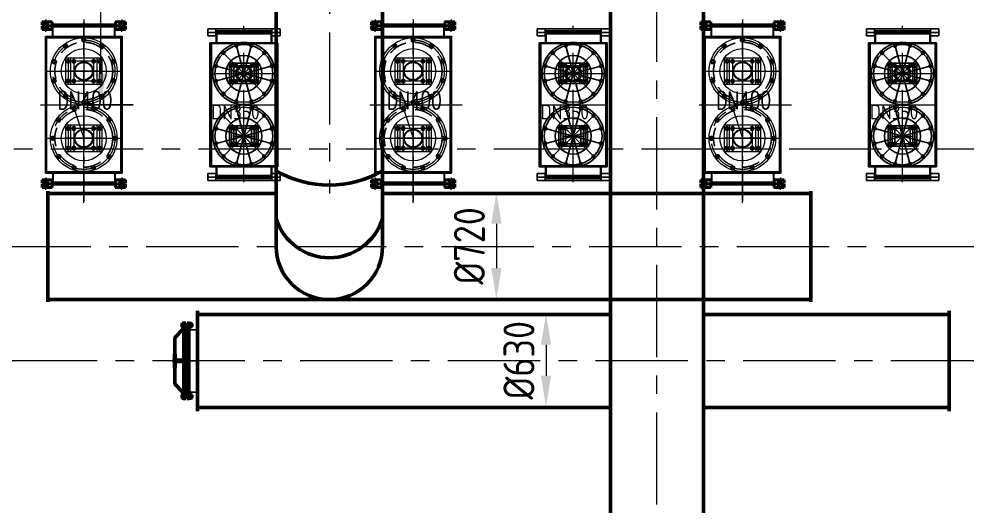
# Model space of a CAD drawing. Header units: millimetres. Extents: x 188205 to 604756, y -401673 to 15123.
# Drawn here: x 353562 to 359982, y -71463 to -68161 of the extents above; entities that cross this region are included whole.
import ezdxf

# ---------------------------------------------------------------- set-up
doc = ezdxf.new("R2010")
doc.units = ezdxf.units.MM
doc.header["$LTSCALE"] = 500
for name, pattern in [('CENTER', [2, 1.25, -0.25, 0.25, -0.25]), ('DASHEDX2', [38.1, 25.4, -12.7]), ('HIDDEN', [0.375, 0.25, -0.125]), ('PHANTOM2', [1.25, 0.625, -0.125, 0.125, -0.125, 0.125, -0.125])]:
    doc.linetypes.add(name, pattern=pattern)
for name, color, linetype, lineweight in [('2D', 4, 'PHANTOM2', 20), ('gas', 2, 'Continuous', 50), ('SHI', 7, 'Continuous', 40), ('WEN', 3, 'Continuous', 20), ('ZHONG', 1, 'CENTER', 20), ('中心线', 1, 'CENTER', 18), ('尺寸', 4, 'Continuous', 18), ('虚线', 3, 'DASHEDX2', 25)]:
    doc.layers.add(name, color=color, linetype=linetype, lineweight=lineweight)
doc.layers.add('air', color=7, linetype='Continuous', lineweight=50, true_color=0x77bec0)
for name, color, linetype in [('dim', 7, 'Continuous'), ('HAN', 9, 'Continuous'), ('HIDDEN', 3, 'HIDDEN'), ('X1', 4, 'Continuous')]:
    doc.layers.add(name, color=color, linetype=linetype)
doc.styles.add('ACC', font='simplex.shx', dxfattribs={"width": 0.75, "bigfont": 'hztxt.shx'})
doc.styles.add('GB', font='gbenor.shx', dxfattribs={"bigfont": 'gbcbig.shx'})
doc.dimstyles.new('ISO-60', dxfattribs={"dimscale": 60, "dimtxt": 3.5, "dimasz": 3.5, "dimexe": 1.8, "dimexo": 1.25, "dimgap": 1.3, "dimtad": 1, "dimrnd": 1, "dimdsep": 46, "dimtxsty": 'GB', "dimcen": 0, "dimclrd": 3, "dimclre": 3, "dimclrt": 256, "dimadec": 0, "dimazin": 0, "dimtfac": 1, "dimtix": 1, "dimtmove": 0, "dimatfit": 3, "dimldrblk": 'DOTSMALL', "dimfxl": 0, "dimlwd": 20, "dimlwe": 20, "dimarcsym": 0})
pattern_1 = [(45, (-4402.3579, -2894.9538), (-0.71178518, 0.71178518), [])]
pattern_2 = [(45, (-4402.3579, -2812.4112), (-0.71178518, 0.71178518), [])]
pattern_3 = [(45, (204.382, -1206.0965), (-3.558926, 3.558926), [])]
pattern_4 = [(45, (204.3822, -1206.0965), (-0.7117852, 0.7117852), [])]

# ---------------------------------------------------------------- blocks, each defined once
blk = doc.blocks.new('gas-master-1')
at = {"layer": 'gas'}
for p, q in [((6145, 663), (6145, -6351)), ((6865, 663), (6865, -6351)), ((4599.5, -6726), (4599.5, -5976)), ((4599.5, -5991), (6145, -5991)), ((6865, -5991), (9764.5, -5991)), ((9764.5, -6726), (9764.5, -5976)), ((4599.5, -6711), (9764.5, -6711))]:
    blk.add_line(p, q, dxfattribs=at)
for centre, radius, start, end in [((6505, -5215), 720, 240, 300), ((6505, -6049.3), 377.7, 197.58795, 342.41205), ((6505, -6351), 360, 180, 0)]:
    blk.add_arc(centre, radius, start, end, dxfattribs=at)
at = {"layer": 'ZHONG'}
for p, q in [((6505, 9100), (6505, -5991)), ((-735.5, -6351), (16495.5, -6351))]:
    blk.add_line(p, q, dxfattribs=at)
blk = doc.blocks.new('防爆膜-DN400')
at = {"layer": 'WEN'}
h = blk.add_hatch(dxfattribs=at)
h.set_pattern_fill('ANSI31', color=256, scale=8.05293, style=0)
h.set_pattern_definition(pattern_1)
h.paths.add_polyline_path([(-75.7, -40.6), (-76.5, -40.6), (-76.5, -135), (-75.7, -135)])
h = blk.add_hatch(dxfattribs=at)
h.set_pattern_fill('ANSI31', color=256, scale=8.05293, style=0)
h.set_pattern_definition(pattern_1)
h.paths.add_polyline_path([(-75.7, -135), (-76.5, -135), (-76.5, -209), (-75.7, -209)])
at = {"layer": 'X1'}
h = blk.add_hatch(dxfattribs=at)
h.set_pattern_fill('ANSI31', color=256, scale=40.26465, style=0)
h.set_pattern_definition(pattern_3)
h.paths.add_polyline_path([(-55.6, 255.5), (-55.6, 256.5), (-55.6, 257.7), (-69.3, 257.7), (-69.3, 250.8), (-55.6, 250.8)])
h.paths.add_polyline_path([(-79, 257.7), (-92.7, 257.7), (-92.7, 250.8), (-79, 250.8)])
h.paths.add_polyline_path([(-79, 231.1), (-79, 232.3), (-92.7, 232.3), (-92.7, 226.7), (-92.7, 214.2), (-76.5, 214.2), (-76.5, 228.7)])
h.paths.add_polyline_path([(-55.6, 232.3), (-69.3, 232.3), (-69.3, 231.3, -0.198912), (-69.4, 231), (-71.7, 228.7), (-71.7, 214.2), (-55.6, 214.2)])
h = blk.add_hatch(dxfattribs=at)
h.set_pattern_fill('ANSI31', color=256, scale=8.05293, angle=90, style=0)
h.set_pattern_definition([(135, (204.3822, -1206.0965), (-0.7117852, -0.7117852), [])])
h.paths.add_polyline_path([(-75.7, 228.7), (-76.5, 228.7), (-76.5, 193.5), (-75.7, 193.5)])
h = blk.add_hatch(dxfattribs=at)
h.set_pattern_fill('ANSI31', color=256, scale=8.05293, angle=90, style=0)
h.set_pattern_definition([(135, (204.3822, -1200.7151), (-0.7117852, -0.7117852), [])])
h.paths.add_polyline_path([(-75.7, 193.4), (-76.5, 193.4), (-76.5, 193), (-76.5, 134.8), (-75.7, 134.8)])
at = {"layer": 'X1', "ltscale": 0.5}
h = blk.add_hatch(dxfattribs=at)
h.set_pattern_fill('ANSI37', color=256, scale=16.10586, style=0)
h.set_pattern_definition([(45, (204.3822, -1206.0965), (-1.4235704, 1.4235704), []), (135, (204.3822, -1206.0965), (-1.4235704, -1.4235704), [])])
h.paths.add_polyline_path([(-71.7, 228.7), (-75.7, 228.7), (-75.7, 214.2), (-71.7, 214.2)])
at = {"layer": 'X1'}
h = blk.add_hatch(dxfattribs=at)
h.set_pattern_fill('ANSI31', color=256, scale=8.05293, style=0)
h.set_pattern_definition([(315, (-4402.3579, 2894.9538), (-0.71178518, -0.71178518), [])])
h.paths.add_polyline_path([(-75.7, 40.6), (-76.5, 40.6), (-76.5, 135), (-75.7, 135)])
h = blk.add_hatch(dxfattribs=at)
h.set_pattern_fill('ANSI31', color=256, scale=24.15879, style=0)
h.set_pattern_definition([(45, (-2178.5933, -2894.9538), (-2.1353555, 2.1353555), [])])
h.paths.add_polyline_path([(-152.2, 44.9), (-157.1, 47.9), (-157.1, 20.8), (-152.2, 18.4)])
h.paths.add_polyline_path([(-147.4, 41.8), (-152.2, 44.9), (-152.2, 18.4), (-147.4, 16)])
h.paths.add_polyline_path([(-152.2, 18.4), (-157.1, 20.8), (-157.1, 6.4), (-152.2, 6.4)])
h.paths.add_polyline_path([(-147.4, 16), (-152.2, 18.4), (-152.2, 6.4), (-147.4, 6.4)])
h.paths.add_polyline_path([(-147.4, 48.3), (-152.2, 48.3), (-152.2, 44.9), (-147.4, 41.8)])
h.paths.add_polyline_path([(-152.2, 48.3), (-157.1, 48.3), (-157.1, 47.9), (-152.2, 44.9)])
h.paths.add_polyline_path([(-152.2, -6.4), (-157.1, -6.4), (-157.1, -48.3), (-152.2, -48.3)])
h.paths.add_polyline_path([(-147.4, -6.4), (-152.2, -6.4), (-152.2, -48.3), (-147.4, -48.3)])
h = blk.add_hatch(dxfattribs=at)
h.set_pattern_fill('ANSI31', color=256, scale=8.05293, style=0)
h.set_pattern_definition(pattern_4)
h.paths.add_polyline_path([(-75.7, 40.4), (-76.5, 40.4), (-76.5, 0), (-75.7, 0)])
h = blk.add_hatch(dxfattribs=at)
h.set_pattern_fill('ANSI31', color=256, scale=8.05293, style=0)
h.set_pattern_definition(pattern_4)
h.paths.add_polyline_path([(-75.7, 0), (-76.5, 0), (-76.5, -40.6), (-75.7, -40.6)])
at = {"layer": 'X1', "ltscale": 0.5}
h = blk.add_hatch(dxfattribs=at)
h.set_pattern_fill('ANSI31', color=256, scale=8.05293, style=0)
h.set_pattern_definition(pattern_2)
h.paths.add_polyline_path([(-75.7, -126.5), (-76.5, -126.5), (-76.5, -187.8), (-75.7, -187.8)])
at = {"layer": 'X1'}
h = blk.add_hatch(dxfattribs=at)
h.set_pattern_fill('ANSI31', color=256, scale=8.05293, style=0)
h.set_pattern_definition(pattern_2)
h.paths.add_polyline_path([(-75.7, -187.6), (-76.5, -187.6), (-76.5, -229.5), (-75.7, -229.5)])
at = {"layer": 'X1', "ltscale": 0.5}
h = blk.add_hatch(dxfattribs=at)
h.set_pattern_fill('ANSI31', color=256, scale=40.26465, style=0)
h.set_pattern_definition(pattern_3)
h.paths.add_polyline_path([(-92.7, -232.3), (-79, -232.3), (-79, -231.1), (-76.5, -228.7), (-76.5, -214.2), (-92.7, -214.2)])
h.paths.add_polyline_path([(-92.7, -250.8), (-92.7, -256.5), (-92.7, -257.7), (-79, -257.7), (-79, -250.8)])
h = blk.add_hatch(dxfattribs=at)
h.set_pattern_fill('ANSI31', color=256, scale=40.26465, style=0)
h.set_pattern_definition(pattern_3)
h.paths.add_polyline_path([(-71.7, -228.7), (-69.4, -231, -0.198912), (-69.3, -231.3), (-69.3, -232.3), (-55.6, -232.3), (-55.6, -226.7), (-55.6, -214.2), (-71.7, -214.2)])
h.paths.add_polyline_path([(-55.6, -257.7), (-55.6, -250.8), (-69.3, -250.8), (-69.3, -257.7)])
at = {"layer": '2D'}
for p, q in [((-61.2, 0), (-61.2, 214.2)), ((-61.2, 213), (0, 213)), ((-61.2, 209.8), (0, 209.8)), ((-61.2, 0), (-61.2, -214.2)), ((-61.2, -209.8), (0, -209.8)), ((-61.2, -213), (0, -213))]:
    blk.add_line(p, q, dxfattribs=at)
at = {"layer": 'HAN'}
for p, q in [((-91, 248.5), (-55.6, 248.5)), ((-91, 234.7), (-55.6, 234.7)), ((-38.1, 248.5), (-34.7, 248.5)), ((-38.1, 234.7), (-34.7, 234.7)), ((-91, -234.7), (-55.6, -234.7)), ((-91, -248.5), (-55.6, -248.5)), ((-38.1, -234.7), (-34.7, -234.7)), ((-38.1, -248.5), (-34.7, -248.5))]:
    blk.add_line(p, q, dxfattribs=at)
at = {"layer": 'HAN', "linetype": 'Continuous'}
for p, q in [((-160.5, 5.8), (-143.5, 5.8)), ((-97, 5.8), (-106.4, 5.8)), ((-81.9, 5.8), (-80.6, 5.8)), ((-160.5, -5.8), (-143.5, -5.8)), ((-97, -5.8), (-106.4, -5.8)), ((-81.9, -5.8), (-80.6, -5.8))]:
    blk.add_line(p, q, dxfattribs=at)
at = {"layer": 'SHI'}
for p, q in [((-92.7, 257.7), (-92.7, 9.9)), ((-79, 257.7), (-92.7, 257.7)), ((-79, 257.7), (-92.7, 257.7)), ((-92.7, 257.7), (-92.7, 198.7)), ((-79, 249.6), (-79, 257.7)), ((-69.3, 249.6), (-69.3, 257.7)), ((-69.3, 257.7), (-55.6, 257.7)), ((-55.6, 257.7), (-55.6, 0)), ((-97.5, 216.2), (-154.7, 158.2)), ((-92.7, 214.2), (-149.8, 156.2)), ((-105.1, 252), (-103.1, 255.5)), ((-105.1, 252), (-105.1, 231.1)), ((-105.1, 231.1), (-103.1, 227.6)), ((-103.1, 255.5), (-95.1, 255.5)), ((-103.1, 248.6), (-95.1, 248.6)), ((-103.1, 234.6), (-95.1, 234.6)), ((-103.1, 227.6), (-95.1, 227.6)), ((-97.5, 227.6), (-97.5, 216.2)), ((-97.5, 216.2), (-92.7, 214.2)), ((-95.1, 256.5), (-92.7, 256.5)), ((-95.1, 226.7), (-95.1, 256.5)), ((-95.1, 255.5), (-95.1, 227.6)), ((-95.1, 226.7), (-92.7, 226.7)), ((-92.7, 226.7), (-92.7, 256.5)), ((-92.7, 250.8), (-79, 250.8)), ((-92.7, 249.6), (-55.6, 249.6)), ((-92.7, 233.5), (-55.6, 233.5)), ((-92.7, 232.3), (-55.6, 232.3)), ((-91, 249.6), (-91, 233.5)), ((-80.6, 214.2), (-80.6, 0)), ((-79, 231.1), (-79, 233.5)), ((-79, 231.1), (-76.5, 228.7)), ((-79, 231.1), (-76.5, 228.7)), ((-77.4, 214.2), (-77.4, 0)), ((-77.4, 187.7), (-77.4, 208.6)), ((-76.5, 228.7), (-76.5, 0)), ((-76.5, 228.7), (-76.5, 187.6)), ((-76.5, 228.7), (-76.5, 187.6)), ((-76.5, 208.6), (-76.5, 0)), ((-75.7, 228.7), (-75.7, 0)), ((-74.9, 194.5), (-70.9, 198.5)), ((-74.9, 194.5), (-74.9, 0)), ((-69.4, 231), (-71.7, 228.7)), ((-71.7, 228.7), (-71.7, 197.7)), ((-71.7, 214.2), (-55.6, 214.2)), ((-71.7, 193.1), (-67.7, 197.2)), ((-71.7, 193.1), (-71.7, 0)), ((-70.9, 214.2), (-70.9, 198.5)), ((-69.3, 250.8), (-55.6, 250.8)), ((-69.3, 231.3), (-69.3, 233.5)), ((-67.7, 214.2), (-67.7, 197.2)), ((-55.6, 256.5), (-53.2, 256.5)), ((-55.6, 226.7), (-55.6, 256.5)), ((-55.6, 255.5), (-55.6, 227.6)), ((-55.6, 226.7), (-53.2, 226.7)), ((-53.2, 226.7), (-53.2, 256.5)), ((-53.2, 252), (-51.2, 255.5)), ((-53.2, 252), (-53.2, 231.1)), ((-53.2, 231.1), (-51.2, 227.6)), ((-51.2, 255.5), (-40.1, 255.5)), ((-51.2, 248.6), (-40.1, 248.6)), ((-51.2, 234.6), (-40.1, 234.6)), ((-51.2, 227.6), (-40.1, 227.6)), ((-38.1, 252), (-40.1, 255.5)), ((-38.1, 231.1), (-40.1, 227.6)), ((-38.1, 252), (-38.1, 231.1)), ((-38.1, 249.6), (-35.8, 249.6)), ((-38.1, 233.5), (-35.8, 233.5)), ((-34.7, 248.5), (-35.8, 249.6)), ((-35.8, 249.6), (-35.8, 233.5)), ((-35.8, 233.5), (-34.7, 234.7)), ((-34.7, 248.5), (-34.7, 234.7)), ((-154.7, 48.3), (-154.7, 158.2)), ((-154.7, 158.2), (-149.8, 156.2)), ((-149.8, 48.3), (-149.8, 156.2)), ((-160.5, 5.8), (-159.8, 6.4)), ((-160.5, -5.8), (-160.5, 5.8)), ((-159.8, 6.4), (-97, 6.4)), ((-159.8, 6.4), (-159.8, -6.4)), ((-157.1, 6.4), (-157.1, 48.3)), ((-157.1, 48.3), (-147.4, 48.3)), ((-147.4, 6.4), (-147.4, 48.3)), ((-143.5, 6.4), (-143.5, -6.4)), ((-106.4, 6.4), (-106.4, -6.4)), ((-97, -9.9), (-97, 9.9)), ((-90.5, 9.9), (-97, 9.9)), ((-90.5, 6.1), (-97, 6.1)), ((-89.4, 8), (-90.5, 9.9)), ((-89.4, -9.9), (-89.4, 9.9)), ((-82.9, 9.9), (-89.4, 9.9)), ((-89.4, -8), (-89.4, 8)), ((-82.9, 6.1), (-89.4, 6.1)), ((-81.9, 8), (-82.9, 9.9)), ((-81.9, -8), (-81.9, 8)), ((-81.9, 6.4), (-81.2, 6.4)), ((-81.2, 6.4), (-81.2, -6.4)), ((-80.6, 5.8), (-81.2, 6.4)), ((-80.6, -5.8), (-80.6, 5.8)), ((-159.8, -6.4), (-160.5, -5.8)), ((-159.8, -6.4), (-97, -6.4)), ((-157.1, -6.4), (-157.1, -48.3)), ((-157.1, -48.3), (-147.4, -48.3)), ((-154.7, -48.3), (-154.7, -158.2)), ((-149.8, -48.3), (-149.8, -156.2)), ((-147.4, -6.4), (-147.4, -48.3)), ((-90.5, -6.1), (-97, -6.1)), ((-90.5, -9.9), (-97, -9.9)), ((-92.7, -257.7), (-92.7, -9.9)), ((-89.4, -8), (-90.5, -9.9)), ((-82.9, -6.1), (-89.4, -6.1)), ((-82.9, -9.9), (-89.4, -9.9)), ((-81.9, -8), (-82.9, -9.9)), ((-81.9, -6.4), (-81.2, -6.4)), ((-81.2, -6.4), (-80.6, -5.8)), ((-80.6, -214.2), (-80.6, 0)), ((-77.4, -214.2), (-77.4, 0)), ((-76.5, -208.6), (-76.5, 0)), ((-76.5, -228.7), (-76.5, 0)), ((-75.7, -228.7), (-75.7, 0)), ((-74.9, -194.5), (-74.9, 0)), ((-71.7, -193.1), (-71.7, 0)), ((-55.6, -257.7), (-55.6, 0)), ((-154.7, -158.2), (-149.8, -156.2)), ((-97.5, -216.2), (-154.7, -158.2)), ((-92.7, -214.2), (-149.8, -156.2)), ((-92.7, -257.7), (-92.7, -192)), ((-105.1, -231.1), (-103.1, -227.6)), ((-105.1, -252), (-105.1, -231.1)), ((-105.1, -252), (-103.1, -255.5)), ((-103.1, -227.6), (-95.1, -227.6)), ((-103.1, -234.6), (-95.1, -234.6)), ((-103.1, -248.6), (-95.1, -248.6)), ((-103.1, -255.5), (-95.1, -255.5)), ((-97.5, -216.2), (-92.7, -214.2)), ((-97.5, -227.6), (-97.5, -216.2)), ((-95.1, -226.7), (-92.7, -226.7)), ((-95.1, -226.7), (-95.1, -256.5)), ((-95.1, -255.5), (-95.1, -227.6)), ((-95.1, -256.5), (-92.7, -256.5)), ((-92.7, -226.7), (-92.7, -256.5)), ((-92.7, -232.3), (-55.6, -232.3)), ((-92.7, -233.5), (-55.6, -233.5)), ((-92.7, -249.6), (-55.6, -249.6)), ((-92.7, -250.8), (-79, -250.8)), ((-91, -249.6), (-91, -233.5)), ((-79, -231.1), (-76.5, -228.7)), ((-79, -231.1), (-76.5, -228.7)), ((-79, -231.1), (-79, -233.5)), ((-79, -249.6), (-79, -257.7)), ((-74.9, -194.5), (-70.9, -198.5)), ((-71.7, -193.1), (-67.7, -197.2)), ((-71.7, -228.7), (-71.7, -197.7)), ((-71.7, -214.2), (-55.6, -214.2)), ((-69.4, -231), (-71.7, -228.7)), ((-70.9, -214.2), (-70.9, -198.5)), ((-69.3, -231.3), (-69.3, -233.5)), ((-69.3, -249.6), (-69.3, -257.7)), ((-69.3, -250.8), (-55.6, -250.8)), ((-67.7, -214.2), (-67.7, -197.2)), ((-55.6, -226.7), (-53.2, -226.7)), ((-55.6, -226.7), (-55.6, -256.5)), ((-55.6, -255.5), (-55.6, -227.6)), ((-55.6, -256.5), (-53.2, -256.5)), ((-53.2, -226.7), (-53.2, -256.5)), ((-53.2, -231.1), (-51.2, -227.6)), ((-53.2, -252), (-53.2, -231.1)), ((-53.2, -252), (-51.2, -255.5)), ((-51.2, -227.6), (-40.1, -227.6)), ((-51.2, -234.6), (-40.1, -234.6)), ((-51.2, -248.6), (-40.1, -248.6)), ((-51.2, -255.5), (-40.1, -255.5)), ((-38.1, -231.1), (-40.1, -227.6)), ((-38.1, -252), (-40.1, -255.5)), ((-38.1, -252), (-38.1, -231.1)), ((-38.1, -233.5), (-35.8, -233.5)), ((-38.1, -249.6), (-35.8, -249.6)), ((-35.8, -233.5), (-34.7, -234.7)), ((-35.8, -249.6), (-35.8, -233.5)), ((-34.7, -248.5), (-35.8, -249.6)), ((-34.7, -248.5), (-34.7, -234.7)), ((-79, -257.7), (-92.7, -257.7)), ((-79, -257.7), (-92.7, -257.7)), ((-69.3, -257.7), (-55.6, -257.7))]:
    blk.add_line(p, q, dxfattribs=at)
at = {"layer": 'SHI', "ltscale": 0.5}
for p, q in [((-92.7, 214.2), (-76.5, 214.2)), ((-76.5, 228.7), (-71.7, 228.7)), ((-76.5, 214.6), (-76.5, 214.6)), ((-75.7, 214.2), (-71.7, 214.2)), ((-92.7, -214.2), (-76.5, -214.2)), ((-76.5, -228.7), (-71.7, -228.7)), ((-75.7, -214.2), (-71.7, -214.2))]:
    blk.add_line(p, q, dxfattribs=at)
at = {"layer": 'SHI'}
for centre, radius, start, end in [((-99.6, 252.9), 5.6, 188.93925, 231.06075), ((-92, 241.6), 13.1, 147.79577, 212.20423), ((-99.6, 230.3), 5.6, 128.93925, 171.06075), ((-69.7, 231.3), 0.403, 315, 0), ((-47.7, 252.9), 5.6, 188.93925, 231.06075), ((-40.1, 241.6), 13.1, 147.79577, 212.20423), ((-47.7, 230.3), 5.6, 128.93925, 171.06075), ((-43.7, 252.9), 5.6, 308.93925, 351.06075), ((-51.2, 241.6), 13.1, 327.79577, 32.20423), ((-43.7, 230.3), 5.6, 8.93925, 51.06075), ((-92.8, 8.7), 3.39, 311.55011, 348.44989), ((-107.5, 0), 18.1, 340.14688, 19.85312), ((-85.2, 8.7), 3.39, 311.55011, 348.44989), ((-99.9, 0), 18.1, 340.14688, 19.85312), ((-92.8, -8.7), 3.39, 11.55011, 48.44989), ((-85.2, -8.7), 3.39, 11.55011, 48.44989), ((-99.6, -230.3), 5.6, 188.93925, 231.06075), ((-92, -241.6), 13.1, 147.79577, 212.20423), ((-99.6, -252.9), 5.6, 128.93925, 171.06075), ((-69.7, -231.3), 0.403, 0, 45), ((-47.7, -230.3), 5.6, 188.93925, 231.06075), ((-40.1, -241.6), 13.1, 147.79577, 212.20423), ((-47.7, -252.9), 5.6, 128.93925, 171.06075), ((-43.7, -230.3), 5.6, 308.93925, 351.06075), ((-51.2, -241.6), 13.1, 327.79577, 32.20423), ((-43.7, -252.9), 5.6, 8.93925, 51.06075)]:
    blk.add_arc(centre, radius, start, end, dxfattribs=at)
at = {"layer": 'WEN', "ltscale": 0.5}
for points in [[(-83.2, 214.2), (-80.6, 210.9), (-80.6, 214.2)], [(-67.7, 209.8), (-64.4, 214.2), (-67.7, 214.2)], [(-83.2, -214.2), (-80.6, -210.9), (-80.6, -214.2)], [(-67.7, -209.8), (-64.4, -214.2), (-67.7, -214.2)], [(-67.7, -209.8), (-64.4, -214.2), (-67.7, -214.2)]]:
    blk.add_solid(points, dxfattribs=at)
at = {"layer": 'ZHONG'}
for p, q in [((-95.1, 215.2), (-152.2, 157.2)), ((-27.3, 241.6), (-108.7, 241.6)), ((-95.1, 225.2), (-95.1, 215.2)), ((-152.2, 0), (-152.2, 157.2)), ((-164.8, 0), (0, 0)), ((-152.2, 0), (-152.2, -157.2)), ((-95.1, -215.2), (-152.2, -157.2)), ((-27.3, -241.6), (-108.7, -241.6)), ((-95.1, -225.2), (-95.1, -215.2))]:
    blk.add_line(p, q, dxfattribs=at)
blk = doc.blocks.new('air-master-1')
at = {"layer": 'air'}
for p, q in [((-24528, 410), (-24528, 15911)), ((-23898, 410), (-23898, 15911)), ((-27325, 1634), (-27325, 2314)), ((-22235, 1634), (-22235, 2314)), ((-27325, 2289), (-24528, 2289)), ((-23898, 2289), (-22235, 2289)), ((-27325, 1659), (-24528, 1659)), ((-23898, 1659), (-22235, 1659))]:
    blk.add_line(p, q, dxfattribs=at)
at = {"layer": 'ZHONG'}
for p, q in [((-24213, 0), (-24213, 16226)), ((-15003.4, 1974), (-31833.5, 1974))]:
    blk.add_line(p, q, dxfattribs=at)
at = {"xscale": -1, "rotation": 180}
blk.add_blockref('防爆膜-DN400', (-27325, 1974), dxfattribs=at)
blk = doc.blocks.new('*D84')
at = {"layer": 'Defpoints', "color": 0}
for p in [(354116.3, -63352.7), (354125.3, -63352.7), (354409.6, -68742.7)]:
    blk.add_point(p, dxfattribs=at)
at = {"layer": 'WEN', "color": 3, "lineweight": 20}
for p, q in [((354050.3, -63352.7), (354008.3, -63352.7)), ((354116.3, -68532.7), (354116.3, -63562.7)), ((354334.6, -68742.7), (354008.3, -68742.7))]:
    blk.add_line(p, q, dxfattribs=at)
at = {"layer": 'WEN', "color": 3}
for points in [[(354081.3, -63562.7), (354151.3, -63562.7), (354116.3, -63352.7)], [(354081.3, -68532.7), (354151.3, -68532.7), (354116.3, -68742.7)]]:
    blk.add_solid(points, dxfattribs=at)
at = {"layer": 'WEN', "insert": (353933.3, -66047.7), "char_height": 210, "attachment_point": 5, "rotation": 90, "style": 'GB'}
blk.add_mtext('5390', dxfattribs=at)
blk = doc.blocks.new('_DotSmall')
at = {"color": 0, "linetype": 'ByBlock', "const_width": 0.5}
blk.add_lwpolyline([(-0.0625, 0, 1), (0.0625, 0, 1)], format="xyb", close=True, dxfattribs=at)
blk = doc.blocks.new('*D386')
at = {"layer": 'Defpoints', "color": 0}
for p in [(356830, -69339.5), (356795.1, -70059.5), (356829.7, -70059.5)]:
    blk.add_point(p, dxfattribs=at)
at = {"layer": 'WEN', "color": 3, "lineweight": 20}
for p, q in [((356755, -69339.4), (356687.3, -69339.4)), ((356795.3, -69549.5), (356795.1, -69849.5)), ((356754.7, -70059.4), (356687.1, -70059.4))]:
    blk.add_line(p, q, dxfattribs=at)
at = {"layer": 'WEN', "color": 3}
for points in [[(356760.3, -69549.4), (356830.3, -69549.5), (356795.3, -69339.5)], [(356760.1, -69849.4), (356830.1, -69849.5), (356795.1, -70059.5)]]:
    blk.add_solid(points, dxfattribs=at)
at = {"layer": 'WEN', "insert": (356612.2, -69699.4), "char_height": 210, "attachment_point": 5, "rotation": 89.97857, "style": 'GB'}
blk.add_mtext('%%c720', dxfattribs=at)
blk = doc.blocks.new('*D387')
at = {"layer": 'Defpoints', "color": 0}
for p in [(357147.3, -70159.6), (357131, -70789.6), (357147.1, -70789.6)]:
    blk.add_point(p, dxfattribs=at)
at = {"layer": 'WEN', "color": 3, "lineweight": 20}
for p, q in [((357072.3, -70159.6), (357023.3, -70159.5)), ((357131.2, -70369.6), (357131.1, -70579.6)), ((357072.1, -70789.6), (357023, -70789.5))]:
    blk.add_line(p, q, dxfattribs=at)
at = {"layer": 'WEN', "color": 3}
for points in [[(357096.2, -70369.6), (357166.2, -70369.6), (357131.3, -70159.6)], [(357096.1, -70579.6), (357166.1, -70579.6), (357131, -70789.6)]]:
    blk.add_solid(points, dxfattribs=at)
at = {"layer": 'WEN', "insert": (356948.2, -70474.5), "char_height": 210, "attachment_point": 5, "rotation": 89.97857, "style": 'GB'}
blk.add_mtext('%%c630', dxfattribs=at)
blk = doc.blocks.new('wf-3tf-dn350-c')
for p, q in [((-188.5, 514), (-245, 514)), ((-245, 514), (-245, 490)), ((-190, 490), (-190, 514)), ((-190, 514), (245, 514)), ((190, 490), (190, 514)), ((245, 514), (245, 490)), ((0, 490), (-245, 490)), ((-245, 466), (-245, 490)), ((0, 490), (-245, 490)), ((-188.5, 466), (-245, 466)), ((-190, 490), (-190, 466)), ((-188.5, 500), (0, 500)), ((0, 500), (-188.5, 500)), ((-188.5, 415), (-188.5, 480)), ((-188.5, 480), (0, 480)), ((0, 480), (-188.5, 480)), ((-184, 415), (-184, 480)), ((188.5, 500), (0, 500)), ((0, 500), (188.5, 500)), ((0, 490), (245, 490)), ((0, 490), (245, 490)), ((188.5, 480), (0, 480)), ((0, 480), (188.5, 480)), ((184, 415), (184, 480)), ((188.5, 415), (188.5, 480)), ((188.5, 466), (245, 466)), ((190, 490), (190, 466)), ((245, 466), (245, 490)), ((-230, -420), (-230, 420)), ((-230, 420), (230, 420)), ((-230, -420), (-230, 420)), ((-220, -420), (-220, 420)), ((-220, -420), (-220, 420)), ((-220, 415), (220, 415)), ((0, 415), (-188.5, 415)), ((-39.2, 405.6), (-62, 396.1)), ((-55.3, 412.3), (-45.9, 389.4)), ((0, 212), (-54.5, 415.3)), ((0, 212), (54.5, 415.3)), ((0, 415), (188.5, 415)), ((62.9, 399.2), (38.3, 402.5)), ((52.2, 413.1), (49, 388.6)), ((220, 420), (220, -420)), ((220, 420), (220, -420)), ((230, 420), (230, -420)), ((230, 420), (230, -420)), ((230, -90.5), (230, 389.5)), ((230, 31.7), (230, 389.5)), ((0, 212), (-148.8, 360.8)), ((-148.1, 357.8), (-128.4, 342.7)), ((-130.7, 360.1), (-145.8, 340.4)), ((0, 212), (148.8, 360.8)), ((148.1, 342.7), (128.4, 357.8)), ((145.8, 360.1), (130.7, 340.4)), ((230, 320), (230, 330)), ((0, 212), (-203.3, 266.5)), ((-201.1, 264.2), (-176.6, 261)), ((-187.2, 274.9), (-190.5, 250.3)), ((-98, 143), (-98, 281)), ((-98, 281), (98, 281)), ((-98, 264), (98, 264)), ((-84, 143), (-84, 281)), ((-69, 143), (-69, 281)), ((0, 212), (203.3, 266.5)), ((69, 143), (69, 281)), ((84, 143), (84, 281)), ((98, 143), (98, 281)), ((200.3, 267.3), (177.4, 257.9)), ((193.6, 251.2), (184.1, 274)), ((0, 212), (-203.3, 157.5)), ((0, 212), (-148.8, 63.2)), ((0, 212), (-54.5, 8.7)), ((0, 212), (54.5, 8.7)), ((0, 212), (148.8, 63.2)), ((0, 212), (203.3, 157.5)), ((-200.3, 156.7), (-177.4, 166.1)), ((-193.6, 172.8), (-184.1, 150)), ((-98, 160), (98, 160)), ((-98, 143), (98, 143)), ((201.1, 159.8), (176.6, 163)), ((187.2, 149.1), (190.5, 173.7)), ((-148.1, 81.3), (-128.4, 66.2)), ((-145.8, 63.9), (-130.7, 83.6)), ((148.1, 66.2), (128.4, 81.3)), ((130.7, 63.9), (145.8, 83.6)), ((-62.9, 24.8), (-38.3, 21.5)), ((-52.2, 10.9), (-49, 35.4)), ((39.2, 18.4), (62, 27.9)), ((55.3, 11.7), (45.9, 34.6)), ((230, 32), (220, 32)), ((220, 32), (220, 0)), ((220, 13.5), (230, 13.5)), ((220, 12), (230, 12)), ((230, 0), (230, 63.5)), ((230, 25), (230, 32)), ((230, 25), (230, 0)), ((230, -25), (230, 0)), ((0, -212), (-148.8, -63.2)), ((-130.7, -63.9), (-145.8, -83.6)), ((-39.2, -18.4), (-62, -27.9)), ((-55.3, -11.7), (-45.9, -34.6)), ((0, -212), (-54.5, -8.7)), ((0, -212), (54.5, -8.7)), ((0, -212), (148.8, -63.2)), ((62.9, -24.8), (38.3, -21.5)), ((52.2, -10.9), (49, -35.4)), ((145.8, -63.9), (130.7, -83.6)), ((220, -12), (230, -12)), ((220, -13.5), (230, -13.5)), ((220, -32), (220, -25)), ((230, -32), (220, -32)), ((230, 0), (230, -188.5)), ((230, 0), (230, -188.5)), ((230, -25), (230, -32)), ((230, -389.3), (230, -34.3)), ((230, -389.3), (230, -34.3)), ((-148.1, -66.2), (-128.4, -81.3)), ((148.1, -81.3), (128.4, -66.2)), ((0, -212), (-203.3, -157.5)), ((-201.1, -159.8), (-176.6, -163)), ((-187.2, -149.1), (-190.5, -173.7)), ((-98, -281), (-98, -143)), ((-98, -143), (98, -143)), ((-98, -160), (98, -160)), ((-84, -281), (-84, -143)), ((-69, -281), (-69, -143)), ((-52, -281), (-52, -143)), ((0, -212), (203.3, -157.5)), ((52, -281), (52, -143)), ((69, -281), (69, -143)), ((84, -281), (84, -143)), ((98, -281), (98, -143)), ((200.3, -156.7), (177.4, -166.1)), ((193.6, -172.8), (184.1, -150)), ((0, -212), (-203.3, -266.5)), ((-193.6, -251.2), (-184.1, -274)), ((0, -212), (-148.8, -360.8)), ((0, -212), (-54.5, -415.3)), ((0, -212), (54.5, -415.3)), ((0, -212), (148.8, -360.8)), ((0, -212), (203.3, -266.5)), ((187.2, -274.9), (190.5, -250.3)), ((-200.3, -267.3), (-177.4, -257.9)), ((-98, -264), (98, -264)), ((-98, -281), (98, -281)), ((201.1, -264.2), (176.6, -261)), ((230, -330), (230, -320)), ((230, -330), (230, -320)), ((-148.1, -342.7), (-128.4, -357.8)), ((-145.8, -360.1), (-130.7, -340.4)), ((148.1, -357.8), (128.4, -342.7)), ((130.7, -360.1), (145.8, -340.4)), ((-230, -420), (230, -420)), ((-220, -415), (220, -415)), ((0, -415), (-188.5, -415)), ((-188.5, -415), (-188.5, -480)), ((-184, -415), (-184, -480)), ((-62.9, -399.2), (-38.3, -402.5)), ((-52.2, -413.1), (-49, -388.6)), ((0, -415), (188.5, -415)), ((0, -420), (188.5, -420)), ((39.2, -405.6), (62, -396.1)), ((55.3, -412.3), (45.9, -389.4)), ((184, -415), (184, -480)), ((188.5, -415), (188.5, -480)), ((-188.5, -466), (-245, -466)), ((-245, -466), (-245, -490)), ((0, -490), (-245, -490)), ((0, -490), (-245, -490)), ((-245, -514), (-245, -490)), ((-190, -490), (-190, -466)), ((-190, -490), (-190, -514)), ((-188.5, -480), (0, -480)), ((0, -480), (-188.5, -480)), ((-188.5, -500), (0, -500)), ((0, -500), (-188.5, -500)), ((188.5, -480), (0, -480)), ((0, -480), (188.5, -480)), ((0, -490), (245, -490)), ((0, -490), (245, -490)), ((188.5, -500), (0, -500)), ((0, -500), (188.5, -500)), ((188.5, -466), (245, -466)), ((190, -490), (190, -466)), ((190, -490), (190, -514)), ((245, -466), (245, -490)), ((245, -514), (245, -490)), ((-188.5, -514), (-245, -514)), ((-190, -514), (245, -514))]:
    blk.add_line(p, q)
for points in [[(-58.8, 407.2), (-60.2, 396.9), (-52, 390.5), (-42.4, 394.5), (-41, 404.8), (-49.2, 411.1)], [(46.6, 410.4), (40.3, 402.2), (44.3, 392.6), (54.6, 391.2), (60.9, 399.5), (56.9, 409.1)], [(-148.5, 351.6), (-144.6, 342), (-134.3, 340.6), (-127.9, 348.9), (-131.9, 358.5), (-142.2, 359.8)], [(139.6, 360.5), (130, 356.6), (128.6, 346.3), (136.9, 339.9), (146.5, 343.9), (147.8, 354.2)], [(-198.4, 258.6), (-190.2, 252.3), (-180.6, 256.3), (-179.2, 266.6), (-187.5, 272.9), (-197.1, 268.9)], [(-89.3, 273.1), (-94.5, 264), (-89.3, 254.9), (-78.8, 254.9), (-73.5, 264), (-78.8, 273.1)], [(-57.3, 273.1), (-62.5, 264), (-57.3, 254.9), (-46.8, 254.9), (-41.5, 264), (-46.8, 273.1)], [(46.7, 273.1), (41.5, 264), (46.7, 254.9), (57.2, 254.9), (62.5, 264), (57.2, 273.1)], [(78.7, 273.1), (73.5, 264), (78.7, 254.9), (89.2, 254.9), (94.5, 264), (89.2, 273.1)], [(195.2, 270.8), (184.9, 272.2), (178.5, 264), (182.5, 254.4), (192.8, 253), (199.1, 261.2)], [(-195.2, 153.2), (-184.9, 151.8), (-178.5, 160), (-182.5, 169.6), (-192.8, 171), (-199.1, 162.8)], [(-89.3, 169.1), (-94.5, 160), (-89.3, 150.9), (-78.8, 150.9), (-73.5, 160), (-78.8, 169.1)], [(-57.3, 169.1), (-62.5, 160), (-57.3, 150.9), (-46.8, 150.9), (-41.5, 160), (-46.8, 169.1)], [(46.7, 169.1), (41.5, 160), (46.7, 150.9), (57.2, 150.9), (62.5, 160), (57.2, 169.1)], [(78.7, 169.1), (73.5, 160), (78.7, 150.9), (89.2, 150.9), (94.5, 160), (89.2, 169.1)], [(198.4, 165.4), (190.2, 171.7), (180.6, 167.7), (179.2, 157.4), (187.5, 151.1), (197.1, 155.1)], [(-139.6, 63.5), (-130, 67.4), (-128.6, 77.7), (-136.9, 84.1), (-146.5, 80.1), (-147.8, 69.8)], [(148.5, 72.4), (144.6, 82), (134.3, 83.4), (127.9, 75.1), (131.9, 65.5), (142.2, 64.2)], [(-46.6, 13.6), (-40.3, 21.8), (-44.3, 31.4), (-54.6, 32.8), (-60.9, 24.5), (-56.9, 14.9)], [(58.8, 16.8), (60.2, 27.1), (52, 33.5), (42.4, 29.5), (41, 19.2), (49.2, 12.9)], [(-148.5, -72.4), (-144.6, -82), (-134.3, -83.4), (-127.9, -75.1), (-131.9, -65.5), (-142.2, -64.2)], [(-58.8, -16.8), (-60.2, -27.1), (-52, -33.5), (-42.4, -29.5), (-41, -19.2), (-49.2, -12.9)], [(46.6, -13.6), (40.3, -21.8), (44.3, -31.4), (54.6, -32.8), (60.9, -24.5), (56.9, -14.9)], [(139.6, -63.5), (130, -67.4), (128.6, -77.7), (136.9, -84.1), (146.5, -80.1), (147.8, -69.8)], [(-198.4, -165.4), (-190.2, -171.7), (-180.6, -167.7), (-179.2, -157.4), (-187.5, -151.1), (-197.1, -155.1)], [(-89.3, -150.9), (-94.5, -160), (-89.3, -169.1), (-78.8, -169.1), (-73.5, -160), (-78.8, -150.9)], [(-57.3, -150.9), (-62.5, -160), (-57.3, -169.1), (-46.8, -169.1), (-41.5, -160), (-46.8, -150.9)], [(46.7, -150.9), (41.5, -160), (46.7, -169.1), (57.2, -169.1), (62.5, -160), (57.2, -150.9)], [(195.2, -153.2), (184.9, -151.8), (178.5, -160), (182.5, -169.6), (192.8, -171), (199.1, -162.8)], [(-195.2, -270.8), (-184.9, -272.2), (-178.5, -264), (-182.5, -254.4), (-192.8, -253), (-199.1, -261.2)], [(-89.3, -254.9), (-94.5, -264), (-89.3, -273.1), (-78.8, -273.1), (-73.5, -264), (-78.8, -254.9)], [(-57.3, -254.9), (-62.5, -264), (-57.3, -273.1), (-46.8, -273.1), (-41.5, -264), (-46.8, -254.9)], [(46.7, -254.9), (41.5, -264), (46.7, -273.1), (57.2, -273.1), (62.5, -264), (57.2, -254.9)], [(78.7, -254.9), (73.5, -264), (78.7, -273.1), (89.2, -273.1), (94.5, -264), (89.2, -254.9)], [(198.4, -258.6), (190.2, -252.3), (180.6, -256.3), (179.2, -266.6), (187.5, -272.9), (197.1, -268.9)], [(-139.6, -360.5), (-130, -356.6), (-128.6, -346.3), (-136.9, -339.9), (-146.5, -343.9), (-147.8, -354.2)], [(148.5, -351.6), (144.6, -342), (134.3, -340.6), (127.9, -348.9), (131.9, -358.5), (142.2, -359.8)], [(-46.6, -410.4), (-40.3, -402.2), (-44.3, -392.6), (-54.6, -391.2), (-60.9, -399.5), (-56.9, -409.1)], [(58.8, -407.2), (60.2, -396.9), (52, -390.5), (42.4, -394.5), (41, -404.8), (49.2, -411.1)]]:
    blk.add_lwpolyline(points, close=True)
for centre, radius in [((0, 212), 210.5), ((0, 212), 195.5), ((-50.6, 400.8), 9), ((-50.6, 400.8), 6), ((50.6, 400.8), 9), ((50.6, 400.8), 6), ((-138.2, 350.2), 9), ((-138.2, 350.2), 6), ((0, 212), 122.5), ((138.2, 350.2), 9), ((138.2, 350.2), 6), ((-188.8, 262.6), 9), ((-188.8, 262.6), 6), ((-84, 264), 9.09), ((-84, 264), 7), ((-84, 264), 6), ((-52, 264), 9.09), ((-52, 264), 7), ((-52, 264), 6), ((0, 212), 56), ((0, 212), 51.5), ((0, 212), 47), ((52, 264), 9.09), ((52, 264), 7), ((52, 264), 6), ((84, 264), 9.09), ((84, 264), 7), ((84, 264), 6), ((188.8, 262.6), 9), ((188.8, 262.6), 6), ((-188.8, 161.4), 9), ((-188.8, 161.4), 6), ((-84, 160), 9.09), ((-84, 160), 7), ((-84, 160), 6), ((-52, 160), 9.09), ((-52, 160), 7), ((-52, 160), 6), ((52, 160), 9.09), ((52, 160), 7), ((52, 160), 6), ((84, 160), 9.09), ((84, 160), 7), ((84, 160), 6), ((188.8, 161.4), 9), ((188.8, 161.4), 6), ((-138.2, 73.8), 9), ((-138.2, 73.8), 6), ((138.2, 73.8), 9), ((138.2, 73.8), 6), ((-50.6, 23.2), 9), ((-50.6, 23.2), 6), ((50.6, 23.2), 9), ((50.6, 23.2), 6), ((0, -212), 210.5), ((0, -212), 195.5), ((-50.6, -23.2), 9), ((-50.6, -23.2), 6), ((50.6, -23.2), 9), ((50.6, -23.2), 6), ((-138.2, -73.8), 9), ((-138.2, -73.8), 6), ((0, -212), 122.5), ((138.2, -73.8), 9), ((138.2, -73.8), 6), ((-188.8, -161.4), 9), ((-188.8, -161.4), 6), ((-84, -160), 9.09), ((-84, -160), 7), ((-84, -160), 6), ((-52, -160), 9.09), ((-52, -160), 7), ((-52, -160), 6), ((52, -160), 9.09), ((52, -160), 7), ((52, -160), 6), ((84, -160), 9.09), ((84, -160), 7), ((84, -160), 6), ((188.8, -161.4), 9), ((188.8, -161.4), 6), ((-188.8, -262.6), 9), ((-188.8, -262.6), 6), ((-84, -264), 9.09), ((-52, -264), 9.09), ((52, -264), 9.09), ((84, -264), 9.09), ((188.8, -262.6), 9), ((188.8, -262.6), 6), ((-84, -264), 7), ((-84, -264), 6), ((-52, -264), 7), ((-52, -264), 6), ((52, -264), 7), ((52, -264), 6), ((84, -264), 7), ((84, -264), 6), ((-138.2, -350.2), 9), ((-138.2, -350.2), 6), ((138.2, -350.2), 9), ((138.2, -350.2), 6), ((-50.6, -400.8), 9), ((-50.6, -400.8), 6), ((50.6, -400.8), 9), ((50.6, -400.8), 6)]:
    blk.add_circle(centre, radius)
for centre, radius, start, end in [((-50.6, 400.8), 5.25, 105, 13.97419), ((50.6, 400.8), 5.25, 75, 343.97419), ((-138.2, 350.2), 5.25, 135, 43.97419), ((138.2, 350.2), 5.25, 45, 313.97419), ((-188.8, 262.6), 5.25, 165, 73.97419), ((-84, 264), 5, 90, 0), ((-52, 264), 5, 90, 0), ((52, 264), 5, 90, 0), ((84, 264), 5, 90, 0), ((188.8, 262.6), 5.25, 15, 283.97419), ((-188.8, 161.4), 5.25, 195, 103.97419), ((-84, 160), 5, 90, 0), ((-52, 160), 5, 90, 0), ((52, 160), 5, 90, 0), ((84, 160), 5, 90, 0), ((188.8, 161.4), 5.25, 345, 253.97419), ((-138.2, 73.8), 5.25, 225, 133.97419), ((138.2, 73.8), 5.25, 315, 223.97419), ((-50.6, 23.2), 5.25, 255, 163.97419), ((50.6, 23.2), 5.25, 285, 193.97419), ((-50.6, -23.2), 5.25, 105, 13.97419), ((50.6, -23.2), 5.25, 75, 343.97419), ((-138.2, -73.8), 5.25, 135, 43.97419), ((138.2, -73.8), 5.25, 45, 313.97419), ((-188.8, -161.4), 5.25, 165, 73.97419), ((-84, -160), 5, 90, 0), ((-52, -160), 5, 90, 0), ((52, -160), 5, 90, 0), ((84, -160), 5, 90, 0), ((188.8, -161.4), 5.25, 15, 283.97419), ((-188.8, -262.6), 5.25, 195, 103.97419), ((-84, -264), 5, 90, 0), ((-52, -264), 5, 90, 0), ((52, -264), 5, 90, 0), ((84, -264), 5, 90, 0), ((188.8, -262.6), 5.25, 345, 253.97419), ((-138.2, -350.2), 5.25, 225, 133.97419), ((138.2, -350.2), 5.25, 315, 223.97419), ((-50.6, -400.8), 5.25, 255, 163.97419), ((50.6, -400.8), 5.25, 285, 193.97419)]:
    blk.add_arc(centre, radius, start, end)
at = {"layer": 'ZHONG'}
for p, q in [((0, -524.4), (0, 533.6)), ((-208, 212), (208, 212)), ((-220, 0), (230, 0)), ((-72.5, -212), (72.5, -212))]:
    blk.add_line(p, q, dxfattribs=at)
at = {"insert": (-220, 0), "char_height": 100, "attachment_point": 1, "style": 'GB'}
blk.add_mtext_dynamic_manual_height_columns('DN350', width=423.327, gutter_width=12.5, heights=[0], dxfattribs=at)
blk = doc.blocks.new('wf-3tf-dn400-b')
for p, q in [((212.5, 545.1), (-212.5, 545.1)), ((-212.5, 465), (-212.5, 525.1)), ((212.5, 525.1), (-212.5, 525.1)), ((-208, 465), (-208, 525.1)), ((208, 465), (208, 525.1)), ((212.5, 465), (212.5, 525.1)), ((-260, 465), (260, 465)), ((-260, -465), (-260, 465)), ((-255, -460), (-255, 460)), ((-255, 460), (245, 460)), ((-255, -460), (-255, 460)), ((-249, -460), (-249, 460)), ((-249, -460), (-249, 460)), ((-249, 454), (249, 454)), ((0, 460), (-238.5, 460)), ((-212.5, 460), (-212.5, 465)), ((-208, 460), (-208, 465.1)), ((0, 460), (255, 460)), ((208, 460), (208, 465)), ((212.5, 460), (212.5, 465.2)), ((249, 460), (249, -460)), ((249, 460), (249, -460)), ((255, 31.8), (255, 460)), ((260, 465), (260, -465)), ((255, -90.5), (255, 434.5)), ((-89, 316.5), (-89, 138.5)), ((89, 316.5), (89, 138.5)), ((255, -434.3), (255, -34.3)), ((255, -460), (255, -34.3)), ((-89, -138.6), (-89, -316.6)), ((89, -138.6), (89, -316.6)), ((-260, -465), (260, -465)), ((0, -460), (-255, -460)), ((249, -454), (-249, -454)), ((-245, -460), (245, -460)), ((-212.5, -460), (-212.5, -465)), ((-212.5, -465), (-212.5, -525.1)), ((-208, -460), (-208, -464)), ((-208, -465), (-208, -525.1)), ((0, -460), (255, -460)), ((0, -465), (238.5, -465)), ((208, -460.8), (208, -464.9)), ((208, -465), (208, -525.1)), ((212.5, -460.8), (212.5, -465)), ((212.5, -465), (212.5, -525.1)), ((212.5, -525.1), (-212.5, -525.1)), ((212.5, -545.1), (-212.5, -545.1))]:
    blk.add_line(p, q)
for points in [[(-14.5, 442.4), (-10.6, 427.9), (3.9, 424), (14.5, 434.6), (10.6, 449.1), (-3.9, 453)], [(-138, 392.8), (-126.4, 383.4), (-112.4, 388.8), (-110, 403.6), (-121.7, 413), (-135.7, 407.7)], [(114.6, 409.9), (109.2, 395.9), (118.7, 384.2), (133.5, 386.6), (138.9, 400.6), (129.4, 412.2)], [(-208.8, 280.1), (-193.9, 279.3), (-185.7, 291.9), (-192.5, 305.3), (-207.5, 306.1), (-215.7, 293.5)], [(-124, 316.5), (-124, 138.5), (124, 138.5), (124, 316.5)], [(-94.7, 301), (-106, 307.5), (-117.3, 301), (-117.3, 288), (-106, 281.5), (-94.7, 288)], [(-55.7, 301), (-67, 307.5), (-78.3, 301), (-78.3, 288), (-67, 281.5), (-55.7, 288)], [(78.3, 301), (67, 307.5), (55.7, 301), (55.7, 288), (67, 281.5), (78.3, 288)], [(117.3, 301), (106, 307.5), (94.7, 301), (94.7, 288), (106, 281.5), (117.3, 288)], [(199.9, 307.7), (187.3, 299.5), (188.1, 284.5), (201.5, 277.7), (214.1, 285.9), (213.3, 300.9)], [(-199.9, 147.3), (-187.3, 155.5), (-188.1, 170.5), (-201.5, 177.3), (-214, 169.1), (-213.3, 154.1)], [(-94.7, 167), (-106, 173.5), (-117.3, 167), (-117.3, 154), (-106, 147.5), (-94.7, 154)], [(-55.7, 167), (-67, 173.5), (-78.3, 167), (-78.3, 154), (-67, 147.5), (-55.7, 154)], [(78.3, 167), (67, 173.5), (55.7, 167), (55.7, 154), (67, 147.5), (78.3, 154)], [(117.3, 167), (106, 173.5), (94.7, 167), (94.7, 154), (106, 147.5), (117.3, 154)], [(208.9, 174.9), (193.9, 175.7), (185.7, 163.1), (192.5, 149.7), (207.5, 148.9), (215.7, 161.5)], [(-114.6, 45.1), (-109.2, 59.1), (-118.7, 70.8), (-133.5, 68.4), (-138.8, 54.4), (-129.4, 42.8)], [(138, 62.2), (126.4, 71.6), (112.4, 66.2), (110, 51.4), (121.7, 42), (135.7, 47.3)], [(14.5, 12.6), (10.6, 27.1), (-3.9, 31), (-14.5, 20.4), (-10.6, 5.9), (3.9, 2)], [(-50.2, -26.2), (-58.4, -13.6), (-73.4, -14.4), (-80.2, -27.7), (-72, -40.3), (-57, -39.5)], [(77.7, -35.1), (78.5, -20.1), (65.9, -12), (52.5, -18.8), (51.8, -33.7), (64.3, -41.9)], [(-159, -94.1), (-173, -88.7), (-184.7, -98.2), (-182.3, -113), (-168.3, -118.4), (-156.6, -108.9)], [(175.9, -117.5), (185.4, -105.9), (180, -91.9), (165.2, -89.5), (155.7, -101.2), (161.1, -115.2)], [(-124, -138.6), (-124, -316.6), (124, -316.6), (124, -138.6)], [(-94.7, -154.1), (-106, -147.6), (-117.3, -154.1), (-117.3, -167.1), (-106, -173.6), (-94.7, -167.1)], [(-55.7, -154.1), (-67, -147.6), (-78.3, -154.1), (-78.3, -167.1), (-67, -173.6), (-55.7, -167.1)], [(78.3, -154.1), (67, -147.6), (55.7, -154.1), (55.7, -167.1), (67, -173.6), (78.3, -167.1)], [(117.3, -154.1), (106, -147.6), (94.7, -154.1), (94.7, -167.1), (106, -173.6), (117.3, -167.1)], [(-207, -213), (-221.5, -216.9), (-225.4, -231.4), (-214.8, -242), (-200.3, -238.1), (-196.4, -223.6)], [(207, -242), (221.5, -238.1), (225.3, -223.6), (214.7, -213), (200.2, -216.9), (196.4, -231.4)], [(-94.7, -288.1), (-106, -281.6), (-117.3, -288.1), (-117.3, -301.1), (-106, -307.6), (-94.7, -301.1)], [(-55.7, -288.1), (-67, -281.6), (-78.3, -288.1), (-78.3, -301.1), (-67, -307.6), (-55.7, -301.1)], [(78.3, -288.1), (67, -281.6), (55.7, -288.1), (55.7, -301.1), (67, -307.6), (78.3, -301.1)], [(117.3, -288.1), (106, -281.6), (94.7, -288.1), (94.7, -301.1), (106, -307.6), (117.3, -301.1)], [(-176, -337.5), (-185.4, -349.1), (-180.1, -363.1), (-165.3, -365.5), (-155.8, -353.8), (-161.2, -339.8)], [(158.9, -360.9), (172.9, -366.3), (184.6, -356.8), (182.2, -342), (168.2, -336.6), (156.6, -346.1)], [(-77.8, -419.9), (-78.5, -434.9), (-66, -443), (-52.6, -436.2), (-51.8, -421.3), (-64.4, -413.1)], [(50.2, -428.8), (58.3, -441.4), (73.3, -440.6), (80.1, -427.3), (72, -414.7), (57, -415.5)]]:
    blk.add_lwpolyline(points, close=True)
for centre, radius in [((0, 227.5), 226), ((0, 438.5), 13), ((-124, 398.2), 13), ((-124, 398.2), 8), ((0, 438.5), 8), ((124, 398.2), 13), ((124, 398.2), 8), ((0, 227.5), 152.6), ((-200.7, 292.7), 13), ((-200.7, 292.7), 8), ((-106, 294.5), 11.3), ((-106, 294.5), 9), ((-106, 294.5), 9), ((-106, 294.5), 8), ((-67, 294.5), 11.3), ((-67, 294.5), 9), ((-67, 294.5), 8), ((67, 294.5), 11.3), ((67, 294.5), 9), ((67, 294.5), 8), ((106, 294.5), 11.3), ((106, 294.5), 9), ((106, 294.5), 9), ((106, 294.5), 8), ((200.7, 292.7), 13), ((200.7, 292.7), 8), ((-200.7, 162.3), 13), ((-200.7, 162.3), 8), ((-106, 160.5), 11.3), ((-106, 160.5), 9), ((-106, 160.5), 9), ((-106, 160.5), 8), ((-67, 160.5), 11.3), ((-67, 160.5), 9), ((-67, 160.5), 8), ((67, 160.5), 11.3), ((67, 160.5), 9), ((67, 160.5), 8), ((106, 160.5), 11.3), ((106, 160.5), 9), ((106, 160.5), 8), ((200.7, 162.3), 13), ((200.7, 162.3), 8), ((-124, 56.8), 13), ((-124, 56.8), 8), ((124, 56.8), 13), ((124, 56.8), 8), ((0, 16.5), 13), ((0, 16.5), 8), ((0, -227.5), 226), ((-65.2, -26.9), 13), ((-65.2, -26.9), 8), ((65.1, -26.9), 13), ((65.1, -26.9), 8), ((-170.7, -103.6), 13), ((-170.7, -103.6), 8), ((0, -227.6), 152.6), ((170.6, -103.5), 13), ((170.6, -103.5), 8), ((-106, -160.6), 11.3), ((-106, -160.6), 9), ((-106, -160.6), 9), ((-106, -160.6), 8), ((-67, -160.6), 11.3), ((-67, -160.6), 9), ((-67, -160.6), 8), ((67, -160.6), 11.3), ((67, -160.6), 9), ((67, -160.6), 8), ((106, -160.6), 11.3), ((106, -160.6), 9), ((106, -160.6), 9), ((106, -160.6), 8), ((-210.9, -227.5), 13), ((-210.9, -227.5), 8), ((210.8, -227.5), 13), ((210.8, -227.5), 8), ((-106, -294.6), 11.3), ((-106, -294.6), 9), ((-106, -294.6), 9), ((-106, -294.6), 8), ((-67, -294.6), 11.3), ((-67, -294.6), 9), ((-67, -294.6), 8), ((67, -294.6), 11.3), ((67, -294.6), 9), ((67, -294.6), 8), ((106, -294.6), 11.3), ((106, -294.6), 9), ((106, -294.6), 8), ((-170.6, -351.5), 13), ((-170.6, -351.5), 8), ((170.6, -351.4), 13), ((170.6, -351.4), 8), ((-65.2, -428.1), 13), ((-65.2, -428.1), 8), ((65.1, -428.1), 13), ((65.1, -428.1), 8)]:
    blk.add_circle(centre, radius)
at = {"layer": 'HIDDEN'}
for centre in [(0, 227.5), (0, -227.5)]:
    blk.add_circle(centre, 196, dxfattribs=at)
at = {"layer": 'SHI'}
for p, q in [((-282.5, 561.1), (-282.5, 538.1)), ((-282.5, 561.1), (-213, 561.1)), ((-282.5, 538.1), (-244, 538.1)), ((-282.5, 532.1), (-244, 532.1)), ((-282.5, 509.1), (-282.5, 532.1)), ((-270.5, 561.1), (-270.5, 538.1)), ((-270.5, 509.1), (-270.5, 532.1)), ((-244.5, 561.1), (-244.5, 538.1)), ((-244.5, 509.1), (-244.5, 532.1)), ((-241, 535.1), (-244, 538.1)), ((-241, 535.1), (-244, 532.1)), ((-241, 535.1), (241, 535.1)), ((-241, 535.1), (241, 535.1)), ((-214, 561.1), (-214, 535.1)), ((-214, 509.1), (-214, 535.1)), ((213, 561.1), (282.5, 561.1)), ((214, 561.1), (214, 535.1)), ((214, 509.1), (214, 535.1)), ((241, 535.1), (244, 538.1)), ((241, 535.1), (244, 532.1)), ((244, 538.1), (282.5, 538.1)), ((244, 532.1), (282.5, 532.1)), ((244.5, 561.1), (244.5, 538.1)), ((244.5, 509.1), (244.5, 532.1)), ((270.5, 561.1), (270.5, 538.1)), ((270.5, 509.1), (270.5, 532.1)), ((282.5, 561.1), (282.5, 538.1)), ((282.5, 509.1), (282.5, 532.1)), ((-282.5, 509.1), (-213, 509.1)), ((213, 509.1), (282.5, 509.1)), ((-282.5, -509.1), (-282.5, -532.1)), ((-282.5, -509.1), (-213, -509.1)), ((-270.5, -509.1), (-270.5, -532.1)), ((-244.5, -509.1), (-244.5, -532.1)), ((-214, -509.1), (-214, -535.1)), ((213, -509.1), (282.5, -509.1)), ((214, -509.1), (214, -535.1)), ((244.5, -509.1), (244.5, -532.1)), ((270.5, -509.1), (270.5, -532.1)), ((282.5, -509.1), (282.5, -532.1)), ((-282.5, -532.1), (-244, -532.1)), ((-282.5, -538.1), (-244, -538.1)), ((-282.5, -561.1), (-282.5, -538.1)), ((-282.5, -561.1), (-213, -561.1)), ((-270.5, -561.1), (-270.5, -538.1)), ((-244.5, -561.1), (-244.5, -538.1)), ((-241, -535.1), (-244, -532.1)), ((-241, -535.1), (-244, -538.1)), ((-241, -535.1), (241, -535.1)), ((-241, -535.1), (241, -535.1)), ((-214, -561.1), (-214, -535.1)), ((213, -561.1), (282.5, -561.1)), ((214, -561.1), (214, -535.1)), ((241, -535.1), (244, -532.1)), ((241, -535.1), (244, -538.1)), ((244, -532.1), (282.5, -532.1)), ((244, -538.1), (282.5, -538.1)), ((244.5, -561.1), (244.5, -538.1)), ((270.5, -561.1), (270.5, -538.1)), ((282.5, -561.1), (282.5, -538.1))]:
    blk.add_line(p, q, dxfattribs=at)
at = {"layer": 'ZHONG'}
for p, q in [((-257.5, 576.7), (-257.5, 524.7)), ((-257.5, 493.4), (-257.5, 545.4)), ((0, 576.7), (0, 524.7)), ((0, 493.4), (0, 545.4)), ((257.5, 576.7), (257.5, 524.7)), ((257.5, 493.4), (257.5, 545.4)), ((-257.5, -493.4), (-257.5, -545.4)), ((0, -493.4), (0, -545.4)), ((257.5, -493.4), (257.5, -545.4)), ((-257.5, -576.7), (-257.5, -524.7)), ((0, -576.7), (0, -524.7)), ((257.5, -576.7), (257.5, -524.7))]:
    blk.add_line(p, q, dxfattribs=at)
at = {"layer": '中心线'}
for p, q in [((0, -664.7), (0, 560.4)), ((0, 552.8), (0, -652.7)), ((0, -400), (0, 400)), ((0, 400), (0, -400)), ((124, 294.5), (-124, 294.5)), ((-106, 316.5), (-106, 138.5)), ((-67, 316.5), (-67, 138.5)), ((0, 316.5), (0, 138.5)), ((67, 316.5), (67, 138.5)), ((106, 316.5), (106, 138.5)), ((-245, 227.5), (260, 227.5)), ((124, 227.5), (-124, 227.5)), ((124, 160.5), (-124, 160.5)), ((0, -245), (0, 120)), ((-292.7, 0), (403.3, 0)), ((-65.2, -26.8), (0, -227.6)), ((124, -160.6), (-124, -160.6)), ((-106, -138.6), (-106, -316.6)), ((-67, -138.6), (-67, -316.6)), ((0, -138.6), (0, -316.6)), ((67, -138.6), (67, -316.6)), ((106, -138.6), (106, -316.6)), ((-245, -227.5), (260, -227.5)), ((124, -227.6), (-124, -227.6)), ((124, -294.6), (-124, -294.6))]:
    blk.add_line(p, q, dxfattribs=at)
for centre in [(0, 227.5), (0, -227.5)]:
    blk.add_circle(centre, 211, dxfattribs=at)
at = {"layer": '尺寸'}
for centre, radius in [((0, 227.5), 63.5), ((0, 227.5), 61), ((0, 227.5), 58.5), ((0, -227.6), 63.5), ((0, -227.6), 61), ((0, -227.6), 58.5)]:
    blk.add_circle(centre, radius, dxfattribs=at)
for centre, start, end in [((-124, 398.2), 148.5, 57.47419), ((0, 438.5), 112.5, 21.47419), ((124, 398.2), 76.5, 345.47419), ((-200.7, 292.7), 184.5, 93.47419), ((-106, 294.5), 0, 270), ((-67, 294.5), 0, 270), ((67, 294.5), 0, 270), ((106, 294.5), 0, 270), ((200.7, 292.7), 40.5, 309.47419), ((-200.7, 162.3), 220.5, 129.47419), ((-106, 160.5), 0, 270), ((-67, 160.5), 0, 270), ((67, 160.5), 0, 270), ((106, 160.5), 0, 270), ((200.7, 162.3), 4.5, 273.47419), ((-124, 56.8), 256.5, 165.47419), ((0, 16.5), 292.5, 201.47419), ((124, 56.8), 328.5, 237.47419), ((-65.2, -26.9), 310.5, 219.47419), ((65.1, -26.9), 274.5, 183.47419), ((-170.7, -103.6), 346.5, 255.47419), ((170.6, -103.5), 238.5, 147.47419), ((-106, -160.6), 0, 270), ((-67, -160.6), 0, 270), ((67, -160.6), 0, 270), ((106, -160.6), 0, 270), ((-210.9, -227.5), 22.5, 291.47419), ((210.8, -227.5), 202.5, 111.47419), ((-106, -294.6), 0, 270), ((-67, -294.6), 0, 270), ((67, -294.6), 0, 270), ((106, -294.6), 0, 270), ((-170.6, -351.5), 58.5, 327.47419), ((170.6, -351.4), 166.5, 75.47419), ((-65.2, -428.1), 94.5, 3.47419), ((65.1, -428.1), 130.5, 39.47419)]:
    blk.add_arc(centre, 7, start, end, dxfattribs=at)
at = {"layer": '虚线'}
for p, q in [((255, 0), (255, -188.5)), ((255, 0), (255, -188.5)), ((255, -370), (255, -415)), ((255, -370), (255, -415))]:
    blk.add_line(p, q, dxfattribs=at)
at = {"layer": 'dim', "style": 'ACC', "width": 0.7}
blk.add_text('DN400', height=120, dxfattribs=at).set_placement((-177, -30))
blk = doc.blocks.new('gas-burner-all-a')
for p in [(6315, -5390), (8545, -5390), (10775, -5390)]:
    blk.add_blockref('wf-3tf-dn400-b', p)

msp = doc.modelspace()

# ---------------------------------------------------------------- linework, layer by layer
at = {"layer": 'ZHONG'}
msp.add_line((345778.554, -69042.699), (374544.741, -69042.699), dxfattribs=at)

# ---------------------------------------------------------------- block references
for p in [(355085.212, -68742.699), (357315.212, -68742.699), (359545.212, -68742.699)]:
    msp.add_blockref('wf-3tf-dn350-c', p)
at = {"layer": 'WEN'}
for name, p in [('gas-master-1', (349159.217, -63352.699)), ('air-master-1', (382095.213, -72452.699)), ('gas-burner-all-a', (347686.215, -63352.699))]:
    msp.add_blockref(name, p, dxfattribs=at)

# ---------------------------------------------------------------- dimensions: what is measured, and where the dimension line sits
dim = msp.add_linear_dim(base=(354116.332, -63352.699), p1=(354409.601, -68742.699), p2=(354125.294, -63352.699), angle=90, dimstyle='ISO-60', dxfattribs=at)
dim.commit()
dim.dimension.update_dxf_attribs({"geometry": '*D84', "text_midpoint": (353933.332, -66047.699)})
for base, p1, p2, picture, middle in [((356795.062, -70059.455), (356829.961, -69339.468), (356829.691, -70059.468), '*D386', (356612.196, -69699.386)), ((357131.037, -70789.58), (357147.342, -70159.587), (357147.106, -70789.586), '*D387', (356948.155, -70474.512))]:
    dim = msp.add_linear_dim(base=base, p1=p1, p2=p2, angle=269.9785674, dimstyle='ISO-60', override={"dimpost": '%%c<>'}, dxfattribs=at)
    dim.commit()
    dim.dimension.update_dxf_attribs({"geometry": picture, "text_midpoint": middle})

doc.saveas('drawing.dxf')
